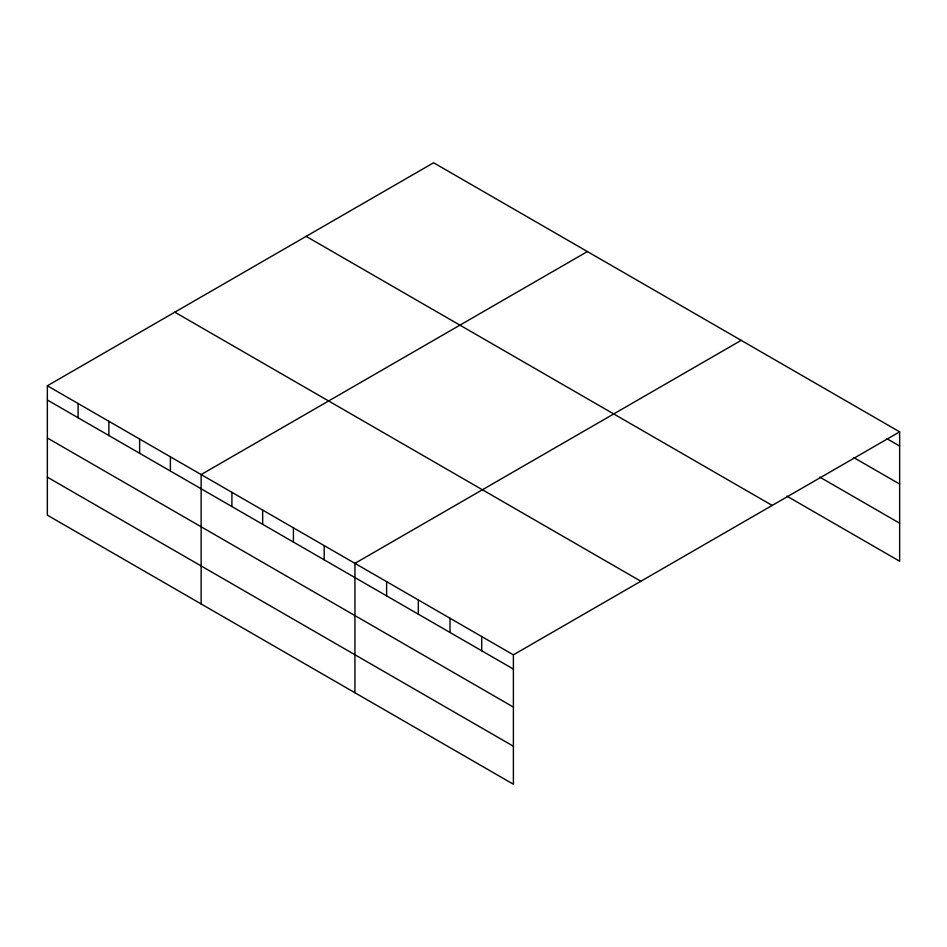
<?xml version="1.0" encoding="UTF-8"?>
<svg xmlns="http://www.w3.org/2000/svg" width="947" height="947" viewBox="0 0 947 947"><rect width="100%" height="100%" fill="white"/><g stroke="black" fill="none" stroke-linecap="round" stroke-linejoin="round"><path stroke-width="1.42" d="M513.392 707.066L513.392 654.839L47.35 385.772L47.35 515.156L513.392 784.234L513.392 707.066L47.35 437.999M786.827 496.086L899.65 561.228L899.65 431.844L433.608 162.766L47.35 385.772M587.4 251.559L201.143 474.565L201.143 603.949M741.193 340.352L354.936 563.358L354.936 692.742M513.392 654.839L899.65 431.844M886.972 438.745L899.65 446.061M854.016 457.721L899.65 484.071M819.794 477.11L899.65 523.218M306.141 236.359L772.184 505.426M174.816 312.179L640.859 581.245M47.35 400.001L513.392 669.067M47.35 477.158L513.392 746.224M481.703 636.55L481.703 650.767M450.014 618.249L450.014 632.478M418.325 599.948L418.325 614.177M386.625 581.659L386.625 595.876M324.182 545.602L324.182 559.819M293.416 527.846L293.416 542.063M262.662 510.078L262.662 524.307M231.908 492.322L231.908 506.55M170.389 456.809L170.389 471.026M139.623 439.053L139.623 453.27M108.869 421.285L108.869 435.513M78.104 403.529L78.104 417.757"/></g></svg>
